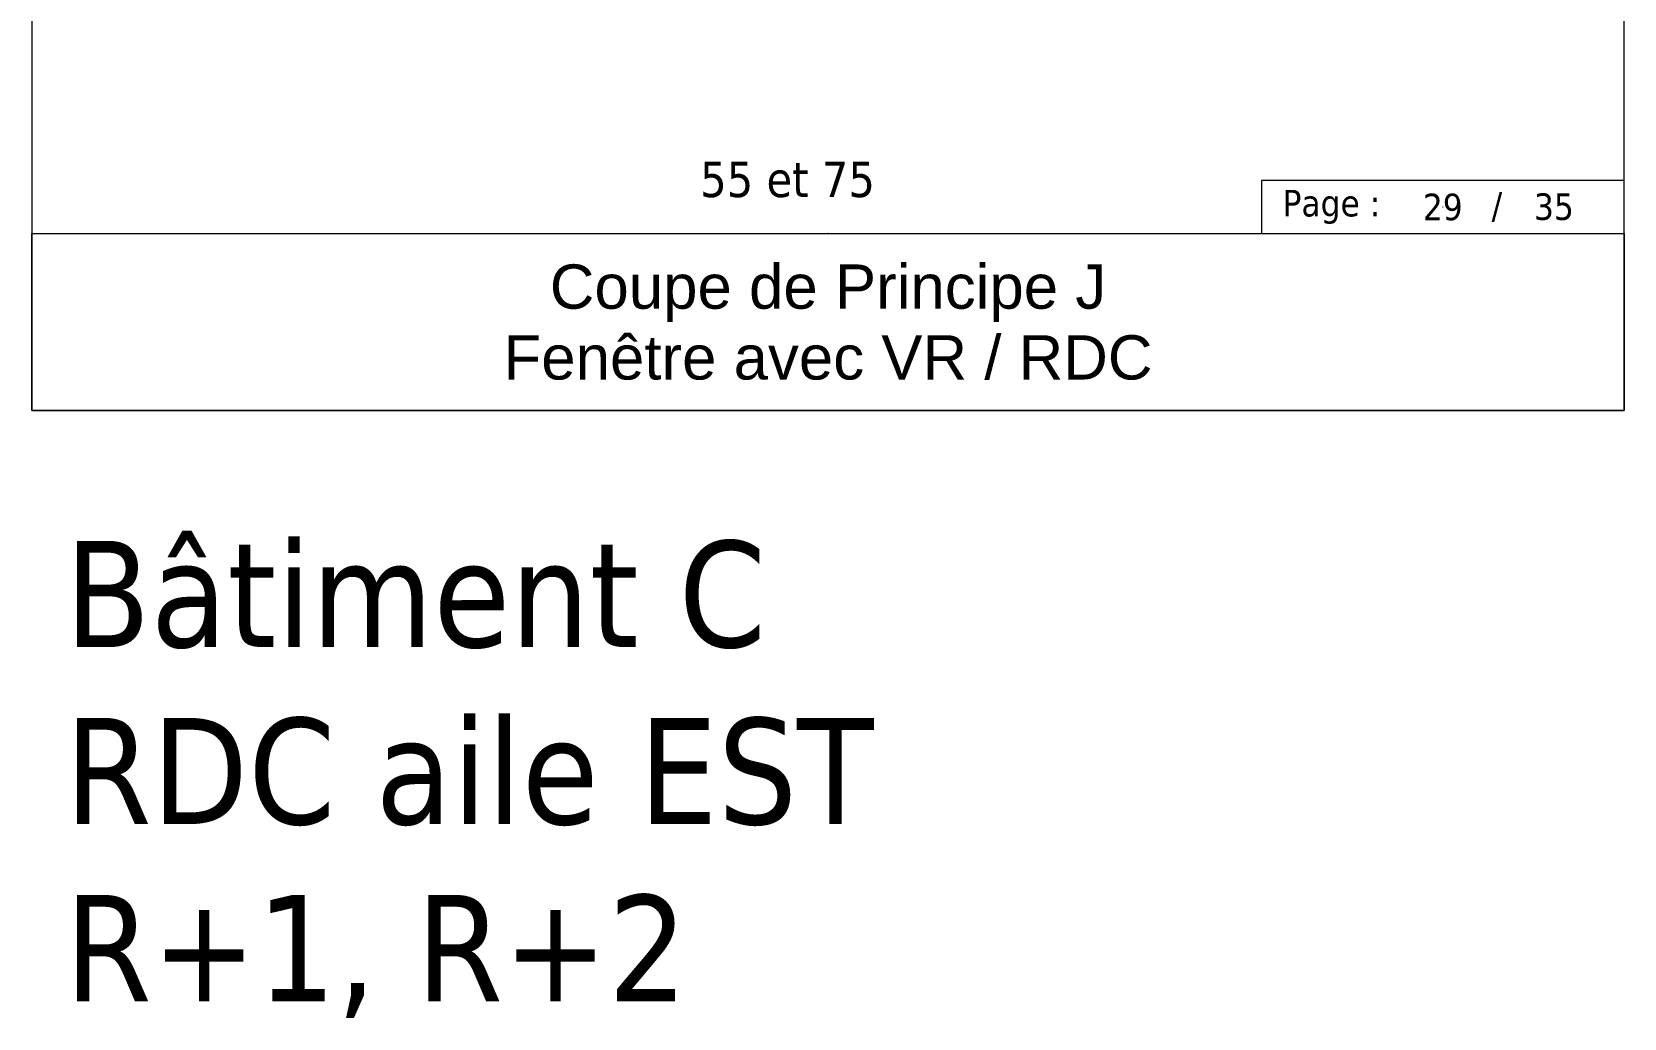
# Model space of a CAD drawing. Header units: millimetres. Extents: x -20000 to 230000, y -17405 to 24510.
# Drawn here: x 90500 to 99500, y -12932 to -7361 of the extents above; entities that cross this region are included whole.
import ezdxf
from ezdxf.enums import TextEntityAlignment as Align

# ---------------------------------------------------------------- set-up
doc = ezdxf.new("R2010")
doc.units = ezdxf.units.MM
doc.header["$PDMODE"] = 35
doc.header["$PDSIZE"] = 0.5
doc.layers.get('0').update_dxf_attribs({"lineweight": 13})
doc.layers.get('Defpoints').update_dxf_attribs({"true_color": 0xc2a584})
for name, color, linetype, lineweight in [('0 - 1 (validé)', 3, 'Continuous', 13), ('1 - Cartouche', 7, 'Continuous', 13), ('1 - Texte', 7, 'Continuous', 13), ('Texte', 7, 'Continuous', 13)]:
    doc.layers.add(name, color=color, linetype=linetype, lineweight=lineweight)
for name, color, linetype, lineweight, plot in [('0 - Trame', 1, 'Continuous', 0, False), ('Intouchable', 252, 'Continuous', 13, False), ('Non visible', 163, 'Continuous', 25, False)]:
    doc.layers.add(name, color=color, linetype=linetype, lineweight=lineweight, plot=plot)
doc.styles.get("Standard").update_dxf_attribs({"font": 'ARIALUNI.TTF'})
doc.styles.add('Texte Poralu', font='tahomabd.ttf')

# ---------------------------------------------------------------- blocks, each defined once
blk = doc.blocks.new('Cadre Coupe_Elev')
for p in [(2000, 1500), (3500, 1500), (5000, 1500), (6500, 1500), (8000, 1500), (2000, 500), (3500, 500), (5000, 500), (6500, 500), (8000, 500)]:
    blk.add_point(p)
at = {"layer": '0 - Trame'}
for points in [[(500, 500), (9500, 500), (9500, 9500), (500, 9500)], [(500, 1500), (9500, 1500), (9500, 500), (500, 500)]]:
    blk.add_lwpolyline(points, close=True, dxfattribs=at)
at = {"layer": 'Defpoints'}
for p in [(5000, 1200), (5000, 1000), (5000, 800)]:
    blk.add_point(p, dxfattribs=at)
at = {"color": 7}
blk.add_attdef('REPERE_1', text='', height=300, dxfattribs=at).set_placement((1000, 9000), align=Align.MIDDLE_CENTER)
at = {"layer": '1 - Texte', "color": 7}
for tag, p in [('DEFINITION1', (5000, 1200)), ('DEFINITION2', (5000, 800))]:
    blk.add_attdef(tag, text='', height=250, dxfattribs=at).set_placement(p, align=Align.MIDDLE_CENTER)
at = {"layer": 'Non visible', "style": 'Texte Poralu'}
for p in [(5447.1, 4905.8), (5447.1, 4605.8)]:
    blk.add_attdef('REPERE_2', text='', height=35, dxfattribs=at).set_placement(p, align=Align.MIDDLE_LEFT)
blk = doc.blocks.new('Cartouche - Total de page')
at = {"layer": '1 - Cartouche', "color": 0, "insert": (0, 0), "char_height": 5, "attachment_point": 5, "style": 'Texte Poralu'}
blk.add_mtext('35', dxfattribs=at)
blk = doc.blocks.new('Rep coupe')
at = {"style": 'Texte Poralu'}
blk.add_attdef('REPERE', text='', height=30, dxfattribs=at).set_placement((-5222.9, -3194.2), align=Align.MIDDLE_LEFT)

msp = doc.modelspace()

# ---------------------------------------------------------------- linework, layer by layer
at = {"layer": 'Intouchable'}
msp.add_lwpolyline([(97450, -8500), (99500, -8500), (99500, -8200), (97450, -8200)], close=True, dxfattribs=at)
msp.add_point((98475, -8350), dxfattribs=at)

# ---------------------------------------------------------------- block references
at = {"layer": '0 - 1 (validé)'}
ref = msp.add_blockref('Cadre Coupe_Elev', (90000, -10000), dxfattribs=at)
ref.add_attrib('DEFINITION1', 'Coupe de Principe J', dxfattribs={"layer": '1 - Texte', "color": 7, "height": 250}).set_placement((95000, -8800), align=Align.MIDDLE_CENTER)
ref.add_attrib('DEFINITION2', 'Fenêtre avec VR / RDC', dxfattribs={"layer": '1 - Texte', "color": 7, "height": 250}).set_placement((95000, -9200), align=Align.MIDDLE_CENTER)
at = {"layer": 'Intouchable', "xscale": 30, "yscale": 30, "zscale": 30}
msp.add_blockref('Cartouche - Total de page', (99102.9, -8350), dxfattribs=at)
at = {"layer": 'Non visible'}
ref = msp.add_blockref('Rep coupe', (99500, -9500), dxfattribs=at)
ref.add_attrib('REPERE', '55 et 75', dxfattribs={"layer": '0', "height": 200, "style": 'Texte Poralu'}).set_placement((94277.12, -8194.2), align=Align.MIDDLE_LEFT)

# ---------------------------------------------------------------- texts
at = {"style": 'Texte Poralu'}
msp.add_attdef('29', text='', height=150, dxfattribs=at).set_placement((98475, -8350), align=Align.MIDDLE_CENTER)
at = {"layer": 'Intouchable', "char_height": 150, "style": 'Texte Poralu'}
for s, insert, attachment_point in [('Page : ', (97569.36, -8350), 4), ('/', (98780.84, -8350), 5)]:
    msp.add_mtext(s, dxfattribs=dict(at, insert=insert, attachment_point=attachment_point))
at = {"layer": 'Texte', "insert": (90685.8, -10236.27), "char_height": 600, "attachment_point": 1, "style": 'Texte Poralu'}
msp.add_mtext_dynamic_manual_height_columns('Bâtiment C\\PRDC aile EST\\PR+1, R+2', width=10059.0673, gutter_width=300, heights=[0], dxfattribs=at)

doc.saveas('drawing.dxf')
